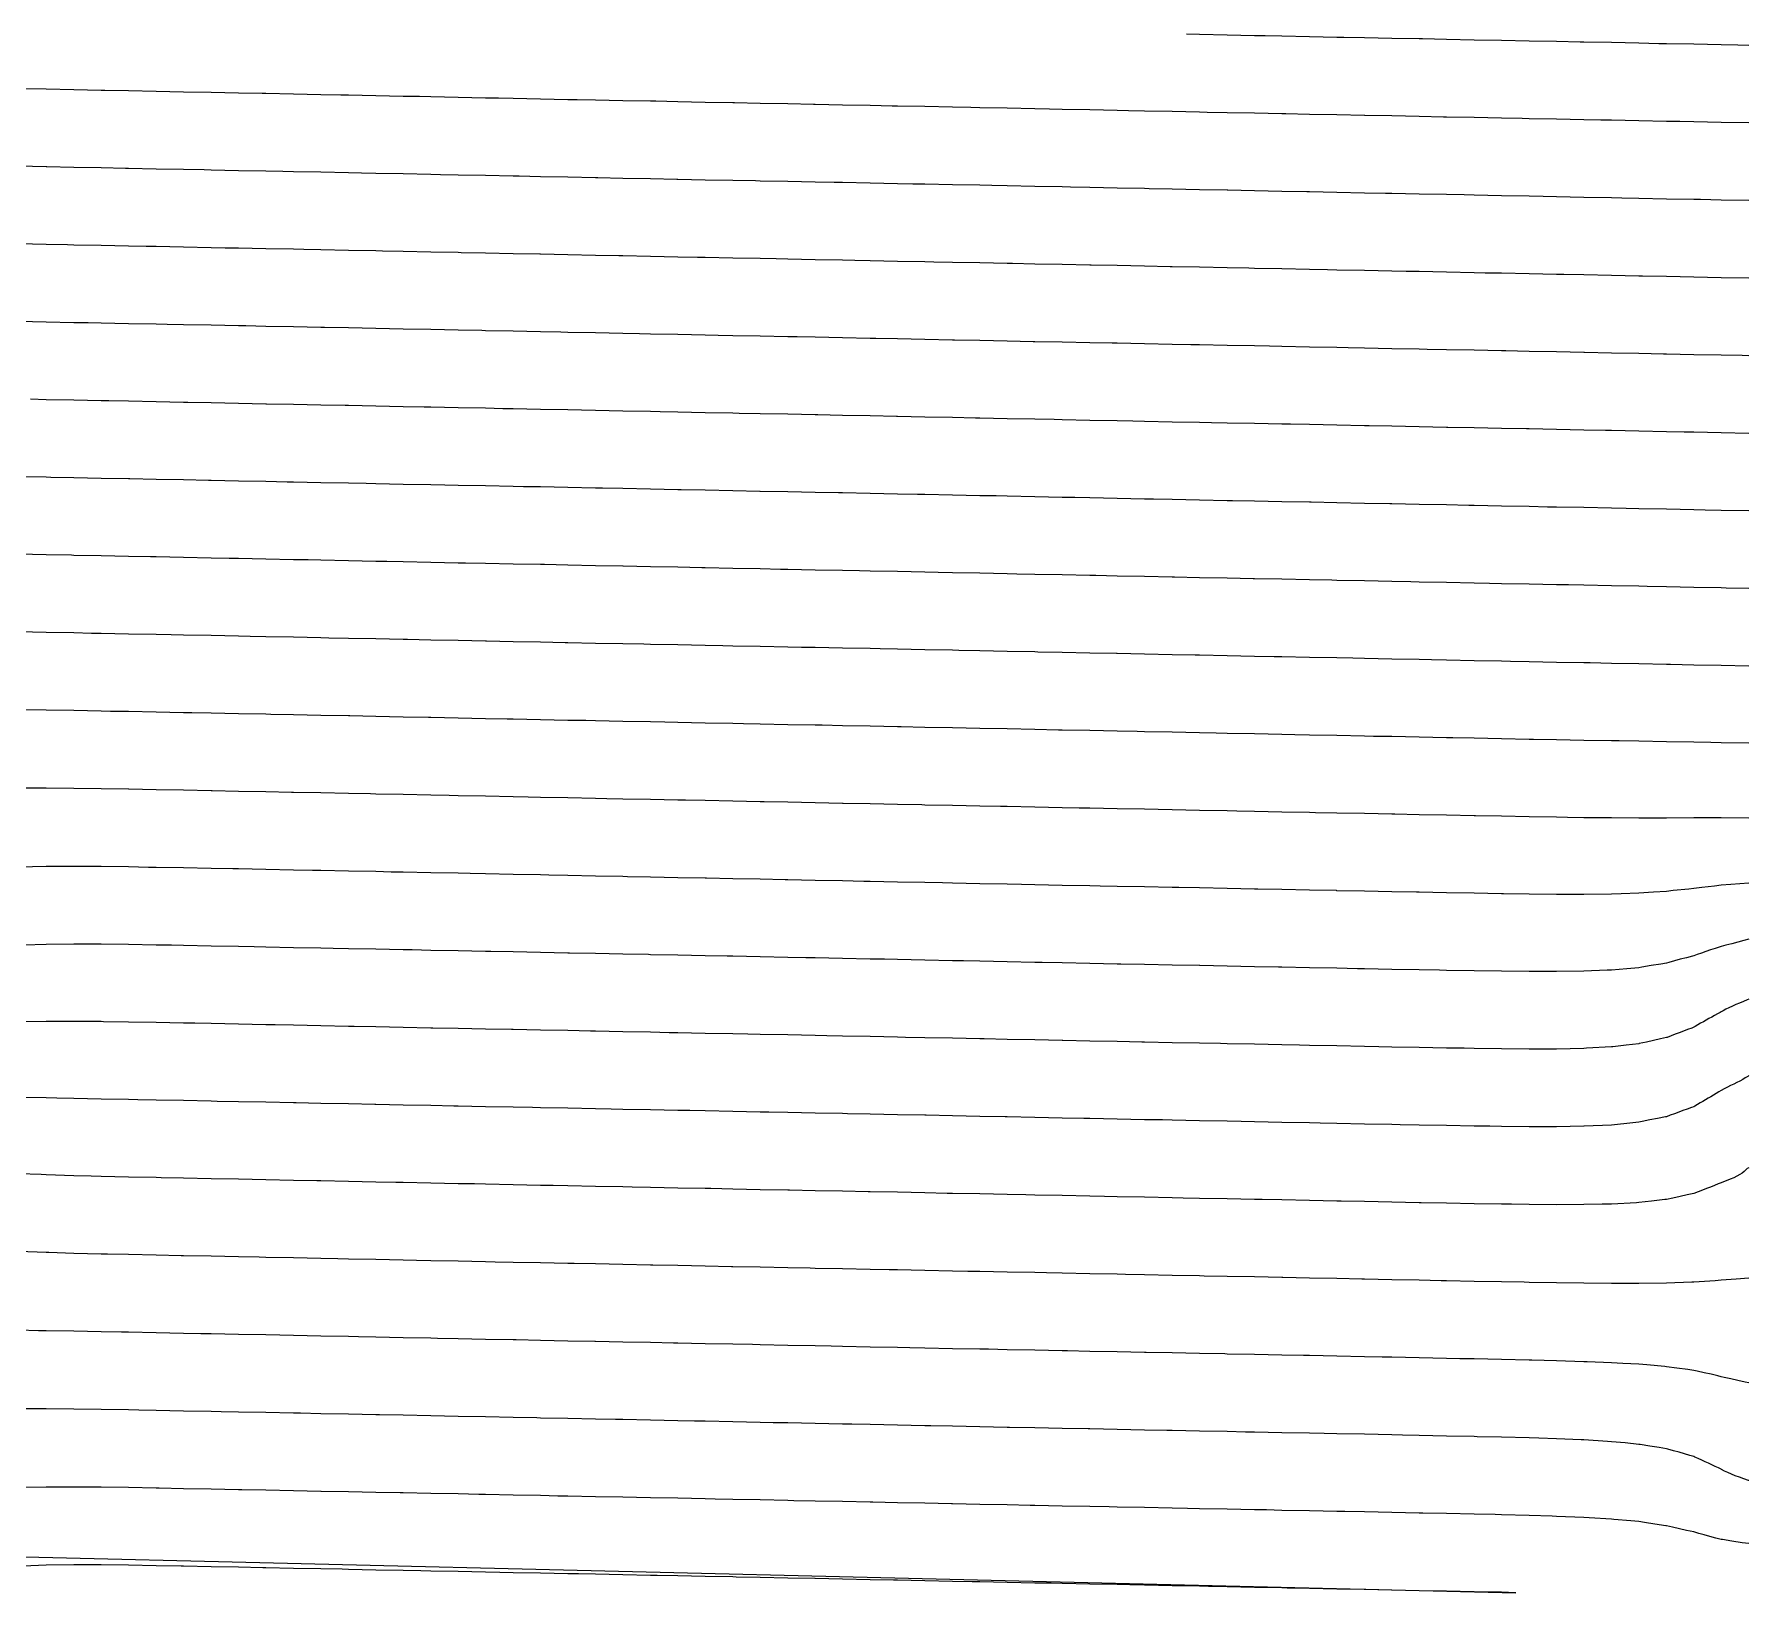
# Model space of a CAD drawing. Header units: metres. Extents: x 2418 to 4584, y 40 to 163.
# Drawn here: x 4448.8 to 4584.2, y 40 to 163 of the extents above; entities that cross this region are included whole.
import ezdxf

# ---------------------------------------------------------------- set-up
doc = ezdxf.new("R2010")
doc.units = ezdxf.units.M
for name, color, linetype in [('Contour_Level_1', 7, 'Continuous'), ('Contour_Level_10', 7, 'Continuous'), ('Contour_Level_11', 7, 'Continuous'), ('Contour_Level_12', 7, 'Continuous'), ('Contour_Level_13', 7, 'Continuous'), ('Contour_Level_14', 7, 'Continuous'), ('Contour_Level_15', 7, 'Continuous'), ('Contour_Level_16', 7, 'Continuous'), ('Contour_Level_17', 7, 'Continuous'), ('Contour_Level_18', 7, 'Continuous'), ('Contour_Level_19', 7, 'Continuous'), ('Contour_Level_2', 7, 'Continuous'), ('Contour_Level_20', 7, 'Continuous'), ('Contour_Level_21', 7, 'Continuous'), ('Contour_Level_3', 7, 'Continuous'), ('Contour_Level_4', 7, 'Continuous'), ('Contour_Level_5', 7, 'Continuous'), ('Contour_Level_6', 7, 'Continuous'), ('Contour_Level_7', 7, 'Continuous'), ('Contour_Level_8', 7, 'Continuous'), ('Contour_Level_9', 7, 'Continuous')]:
    doc.layers.add(name, color=color, linetype=linetype)

msp = doc.modelspace()

# ---------------------------------------------------------------- linework, layer by layer
at = {"layer": 'Contour_Level_1'}
msp.add_lwpolyline([(4584.2, 162.12), (4583.33, 162.14), (4582.03, 162.16), (4579.86, 162.21), (4577.7, 162.25), (4577.11, 162.26), (4575.53, 162.29), (4573.36, 162.34), (4571.19, 162.38), (4570.89, 162.38), (4569.02, 162.42), (4566.86, 162.46), (4564.69, 162.51), (4564.67, 162.51), (4562.52, 162.55), (4560.35, 162.59), (4558.45, 162.63), (4558.18, 162.64), (4556.02, 162.68), (4553.85, 162.72), (4552.24, 162.75), (4551.68, 162.76), (4549.51, 162.81), (4547.34, 162.85), (4546.02, 162.88), (4545.17, 162.89), (4543.01, 162.94), (4540.84, 162.98), (4539.8, 163)], dxfattribs=at)
at = {"layer": 'Contour_Level_10'}
msp.add_lwpolyline([(4584.2, 107.05), (4582.03, 107.09), (4581.22, 107.1), (4579.86, 107.13), (4577.7, 107.16), (4575.53, 107.2), (4573.96, 107.23), (4573.36, 107.24), (4571.19, 107.27), (4569.02, 107.31), (4567.2, 107.35), (4566.86, 107.35), (4564.69, 107.4), (4562.52, 107.44), (4560.84, 107.47), (4560.35, 107.48), (4558.18, 107.52), (4556.02, 107.57), (4554.58, 107.59), (4553.85, 107.61), (4551.68, 107.65), (4549.51, 107.69), (4548.36, 107.72), (4547.34, 107.74), (4545.17, 107.78), (4543.01, 107.82), (4542.14, 107.84), (4540.84, 107.87), (4538.67, 107.91), (4536.5, 107.95), (4535.92, 107.96), (4534.33, 108), (4532.17, 108.04), (4530, 108.08), (4529.7, 108.09), (4527.83, 108.12), (4525.66, 108.17), (4523.49, 108.21), (4523.48, 108.21), (4521.33, 108.25), (4519.16, 108.3), (4517.27, 108.33), (4516.99, 108.34), (4514.82, 108.38), (4512.65, 108.42), (4511.05, 108.46), (4510.49, 108.47), (4508.32, 108.51), (4506.15, 108.55), (4504.83, 108.58), (4503.98, 108.6), (4501.81, 108.64), (4499.65, 108.68), (4498.61, 108.7), (4497.48, 108.73), (4495.31, 108.77), (4493.14, 108.81), (4492.39, 108.83), (4490.97, 108.85), (4488.81, 108.9), (4486.64, 108.94), (4486.18, 108.95), (4484.47, 108.98), (4482.3, 109.03), (4480.13, 109.07), (4479.96, 109.07), (4477.96, 109.11), (4475.8, 109.15), (4473.74, 109.2), (4473.63, 109.2), (4471.46, 109.24), (4469.29, 109.28), (4467.51, 109.32), (4467.12, 109.33), (4464.96, 109.37), (4462.79, 109.41), (4461.26, 109.44), (4460.62, 109.45), (4458.45, 109.5), (4456.28, 109.54), (4454.86, 109.56), (4454.12, 109.58), (4451.95, 109.62), (4449.78, 109.66), (4447.89, 109.69)], dxfattribs=at)
at = {"layer": 'Contour_Level_11'}
msp.add_lwpolyline([(4584.2, 101.13), (4582.03, 101.16), (4579.86, 101.15), (4577.7, 101.14), (4575.53, 101.14), (4573.36, 101.15), (4571.19, 101.17), (4569.9, 101.19), (4569.02, 101.2), (4566.86, 101.24), (4564.69, 101.28), (4562.62, 101.32), (4562.52, 101.32), (4560.35, 101.36), (4558.18, 101.4), (4556.25, 101.44), (4556.02, 101.44), (4553.85, 101.49), (4551.68, 101.53), (4550, 101.56), (4549.51, 101.57), (4547.34, 101.61), (4545.17, 101.66), (4543.78, 101.68), (4543.01, 101.7), (4540.84, 101.74), (4538.67, 101.79), (4537.56, 101.81), (4536.5, 101.83), (4534.33, 101.87), (4532.17, 101.91), (4531.34, 101.93), (4530, 101.96), (4527.83, 102), (4525.66, 102.04), (4525.13, 102.05), (4523.49, 102.09), (4521.33, 102.13), (4519.16, 102.17), (4518.91, 102.18), (4516.99, 102.22), (4514.82, 102.26), (4512.69, 102.3), (4512.65, 102.3), (4510.49, 102.34), (4508.32, 102.39), (4506.47, 102.42), (4506.15, 102.43), (4503.98, 102.47), (4501.81, 102.52), (4500.25, 102.55), (4499.65, 102.56), (4497.48, 102.6), (4495.31, 102.64), (4494.04, 102.67), (4493.14, 102.69), (4490.97, 102.73), (4488.81, 102.77), (4487.82, 102.79), (4486.64, 102.82), (4484.47, 102.86), (4482.3, 102.9), (4481.6, 102.92), (4480.13, 102.94), (4477.96, 102.99), (4475.8, 103.03), (4475.38, 103.04), (4473.63, 103.07), (4471.46, 103.12), (4469.29, 103.16), (4469.15, 103.16), (4467.12, 103.2), (4464.96, 103.24), (4462.88, 103.29), (4462.79, 103.29), (4460.62, 103.33), (4458.45, 103.37), (4456.29, 103.41), (4456.28, 103.41), (4454.12, 103.44), (4451.95, 103.48), (4449.78, 103.5), (4447.61, 103.51)], dxfattribs=at)
at = {"layer": 'Contour_Level_12'}
msp.add_lwpolyline([(4584.2, 96), (4582.78, 95.9), (4582.03, 95.84), (4581.49, 95.77), (4580.5, 95.65), (4579.86, 95.57), (4579.46, 95.53), (4578.24, 95.41), (4577.7, 95.35), (4576.67, 95.28), (4575.53, 95.21), (4574.12, 95.16), (4573.36, 95.13), (4571.19, 95.11), (4569.02, 95.11), (4566.86, 95.13), (4564.84, 95.16), (4564.69, 95.16), (4562.52, 95.2), (4560.35, 95.24), (4558.18, 95.28), (4557.96, 95.28), (4556.02, 95.32), (4553.85, 95.36), (4551.68, 95.4), (4551.66, 95.41), (4549.51, 95.45), (4547.34, 95.49), (4545.43, 95.53), (4545.17, 95.53), (4543.01, 95.58), (4540.84, 95.62), (4539.21, 95.65), (4538.67, 95.66), (4536.5, 95.71), (4534.33, 95.75), (4532.99, 95.77), (4532.17, 95.79), (4530, 95.83), (4527.83, 95.88), (4526.77, 95.9), (4525.66, 95.92), (4523.49, 95.96), (4521.33, 96.01), (4520.55, 96.02), (4519.16, 96.05), (4516.99, 96.09), (4514.82, 96.13), (4514.33, 96.14), (4512.65, 96.18), (4510.49, 96.22), (4508.32, 96.26), (4508.11, 96.27), (4506.15, 96.31), (4503.98, 96.35), (4501.9, 96.39), (4501.81, 96.39), (4499.65, 96.43), (4497.48, 96.48), (4495.68, 96.51), (4495.31, 96.52), (4493.14, 96.56), (4490.97, 96.61), (4489.46, 96.64), (4488.81, 96.65), (4486.64, 96.69), (4484.47, 96.74), (4483.24, 96.76), (4482.3, 96.78), (4480.13, 96.82), (4477.96, 96.86), (4477.02, 96.88), (4475.8, 96.91), (4473.63, 96.95), (4471.46, 96.99), (4470.79, 97.01), (4469.29, 97.04), (4467.12, 97.08), (4464.96, 97.12), (4464.52, 97.13), (4462.79, 97.16), (4460.62, 97.2), (4458.45, 97.24), (4457.84, 97.25), (4456.28, 97.28), (4454.12, 97.31), (4451.95, 97.32), (4449.78, 97.31), (4447.61, 97.26)], dxfattribs=at)
at = {"layer": 'Contour_Level_13'}
msp.add_lwpolyline([(4584.2, 91.57), (4583.81, 91.47), (4583.34, 91.34), (4582.86, 91.22), (4582.39, 91.1), (4582.03, 91), (4581.94, 90.97), (4581.55, 90.85), (4581.18, 90.73), (4580.82, 90.6), (4580.47, 90.48), (4580.13, 90.36), (4579.86, 90.26), (4579.77, 90.23), (4579.28, 90.11), (4578.8, 89.99), (4578.34, 89.86), (4577.89, 89.74), (4577.7, 89.69), (4577.26, 89.62), (4576.5, 89.5), (4575.76, 89.37), (4575.53, 89.33), (4574.58, 89.25), (4573.36, 89.14), (4573.02, 89.13), (4571.19, 89.05), (4569.02, 89.02), (4566.86, 89.02), (4564.69, 89.05), (4562.52, 89.08), (4560.35, 89.12), (4559.78, 89.13), (4558.18, 89.16), (4556.02, 89.2), (4553.85, 89.24), (4553.32, 89.25), (4551.68, 89.28), (4549.51, 89.32), (4547.34, 89.37), (4547.07, 89.37), (4545.17, 89.41), (4543.01, 89.45), (4540.85, 89.5), (4540.84, 89.5), (4538.67, 89.54), (4536.5, 89.58), (4534.63, 89.62), (4534.33, 89.62), (4532.17, 89.67), (4530, 89.71), (4528.41, 89.74), (4527.83, 89.75), (4525.66, 89.8), (4523.49, 89.84), (4522.19, 89.86), (4521.33, 89.88), (4519.16, 89.92), (4516.99, 89.97), (4515.97, 89.99), (4514.82, 90.01), (4512.65, 90.05), (4510.49, 90.1), (4509.76, 90.11), (4508.32, 90.14), (4506.15, 90.18), (4503.98, 90.23), (4503.54, 90.23), (4501.81, 90.27), (4499.65, 90.31), (4497.48, 90.35), (4497.32, 90.36), (4495.31, 90.4), (4493.14, 90.44), (4491.1, 90.48), (4490.97, 90.48), (4488.81, 90.53), (4486.64, 90.57), (4484.88, 90.6), (4484.47, 90.61), (4482.3, 90.65), (4480.13, 90.7), (4478.66, 90.73), (4477.96, 90.74), (4475.8, 90.78), (4473.63, 90.83), (4472.44, 90.85), (4471.46, 90.87), (4469.29, 90.91), (4467.12, 90.95), (4466.18, 90.97), (4464.96, 91), (4462.79, 91.04), (4460.62, 91.08), (4459.66, 91.1), (4458.45, 91.12), (4456.28, 91.15), (4454.12, 91.18), (4451.95, 91.19), (4449.78, 91.16), (4448.01, 91.1)], dxfattribs=at)
at = {"layer": 'Contour_Level_14'}
msp.add_lwpolyline([(4584.2, 86.84), (4584.08, 86.79), (4583.78, 86.66), (4583.48, 86.54), (4583.19, 86.42), (4582.91, 86.29), (4582.64, 86.17), (4582.39, 86.05), (4582.17, 85.92), (4582.03, 85.84), (4581.95, 85.8), (4581.73, 85.68), (4581.5, 85.56), (4581.28, 85.43), (4581.06, 85.31), (4580.84, 85.19), (4580.62, 85.06), (4580.4, 84.94), (4580.19, 84.82), (4579.97, 84.69), (4579.86, 84.63), (4579.7, 84.57), (4579.37, 84.45), (4579.05, 84.32), (4578.72, 84.2), (4578.4, 84.08), (4578.07, 83.95), (4577.75, 83.83), (4577.7, 83.81), (4577.23, 83.71), (4576.67, 83.59), (4576.12, 83.46), (4575.56, 83.34), (4575.53, 83.33), (4574.53, 83.22), (4573.48, 83.09), (4573.36, 83.08), (4571.4, 82.97), (4571.19, 82.96), (4569.02, 82.91), (4566.86, 82.91), (4564.69, 82.93), (4562.52, 82.96), (4561.73, 82.97), (4560.35, 82.99), (4558.18, 83.03), (4556.02, 83.07), (4555, 83.09), (4553.85, 83.12), (4551.68, 83.16), (4549.51, 83.2), (4548.72, 83.22), (4547.34, 83.24), (4545.17, 83.29), (4543.01, 83.33), (4542.49, 83.34), (4540.84, 83.37), (4538.67, 83.41), (4536.5, 83.46), (4536.27, 83.46), (4534.33, 83.5), (4532.17, 83.54), (4530.05, 83.59), (4530, 83.59), (4527.83, 83.63), (4525.66, 83.67), (4523.83, 83.71), (4523.49, 83.72), (4521.33, 83.76), (4519.16, 83.8), (4517.62, 83.83), (4516.99, 83.84), (4514.82, 83.89), (4512.65, 83.93), (4511.4, 83.95), (4510.49, 83.97), (4508.32, 84.02), (4506.15, 84.06), (4505.18, 84.08), (4503.98, 84.1), (4501.81, 84.14), (4499.65, 84.19), (4498.96, 84.2), (4497.48, 84.23), (4495.31, 84.27), (4493.14, 84.32), (4492.74, 84.32), (4490.97, 84.36), (4488.81, 84.4), (4486.64, 84.45), (4486.52, 84.45), (4484.47, 84.49), (4482.3, 84.53), (4480.31, 84.57), (4480.13, 84.57), (4477.96, 84.62), (4475.8, 84.66), (4474.09, 84.69), (4473.63, 84.7), (4471.46, 84.75), (4469.29, 84.79), (4467.85, 84.82), (4467.12, 84.83), (4464.96, 84.87), (4462.79, 84.92), (4461.52, 84.94), (4460.62, 84.96), (4458.45, 85), (4456.28, 85.03), (4454.29, 85.06), (4454.12, 85.07), (4451.95, 85.09), (4449.78, 85.09), (4448.02, 85.06)], dxfattribs=at)
at = {"layer": 'Contour_Level_15'}
msp.add_lwpolyline([(4584.2, 80.82), (4584.12, 80.75), (4583.93, 80.63), (4583.73, 80.51), (4583.51, 80.38), (4583.27, 80.26), (4583.02, 80.14), (4582.77, 80.02), (4582.52, 79.89), (4582.27, 79.77), (4582.03, 79.65), (4582.03, 79.65), (4581.83, 79.52), (4581.62, 79.4), (4581.41, 79.28), (4581.21, 79.15), (4581, 79.03), (4580.79, 78.91), (4580.58, 78.78), (4580.37, 78.66), (4580.16, 78.54), (4579.95, 78.41), (4579.86, 78.36), (4579.67, 78.29), (4579.34, 78.17), (4579.01, 78.05), (4578.67, 77.92), (4578.34, 77.8), (4578, 77.68), (4577.7, 77.57), (4577.62, 77.55), (4577.01, 77.43), (4576.4, 77.31), (4575.78, 77.18), (4575.53, 77.13), (4574.81, 77.06), (4573.59, 76.94), (4573.36, 76.91), (4571.22, 76.81), (4571.19, 76.81), (4569.02, 76.78), (4566.86, 76.78), (4564.69, 76.8), (4563.76, 76.81), (4562.52, 76.83), (4560.35, 76.87), (4558.18, 76.91), (4556.68, 76.94), (4556.02, 76.95), (4553.85, 76.99), (4551.68, 77.03), (4550.37, 77.06), (4549.51, 77.08), (4547.34, 77.12), (4545.17, 77.16), (4544.13, 77.18), (4543.01, 77.21), (4540.84, 77.25), (4538.67, 77.29), (4537.91, 77.31), (4536.5, 77.33), (4534.33, 77.38), (4532.17, 77.42), (4531.69, 77.43), (4530, 77.46), (4527.83, 77.51), (4525.66, 77.55), (4525.48, 77.55), (4523.49, 77.59), (4521.33, 77.63), (4519.26, 77.68), (4519.16, 77.68), (4516.99, 77.72), (4514.82, 77.76), (4513.04, 77.8), (4512.65, 77.81), (4510.49, 77.85), (4508.32, 77.89), (4506.82, 77.92), (4506.15, 77.94), (4503.98, 77.98), (4501.81, 78.02), (4500.6, 78.05), (4499.65, 78.06), (4497.48, 78.11), (4495.31, 78.15), (4494.38, 78.17), (4493.14, 78.19), (4490.97, 78.24), (4488.81, 78.28), (4488.17, 78.29), (4486.64, 78.32), (4484.47, 78.36), (4482.3, 78.41), (4481.95, 78.41), (4480.13, 78.45), (4477.96, 78.49), (4475.8, 78.54), (4475.73, 78.54), (4473.63, 78.58), (4471.46, 78.62), (4469.51, 78.66), (4469.29, 78.66), (4467.12, 78.71), (4464.96, 78.75), (4463.28, 78.78), (4462.79, 78.79), (4460.62, 78.84), (4458.45, 78.88), (4457, 78.91), (4456.28, 78.92), (4454.12, 78.96), (4451.95, 79), (4450.61, 79.03), (4449.78, 79.05), (4447.61, 79.09)], dxfattribs=at)
at = {"layer": 'Contour_Level_16'}
msp.add_lwpolyline([(4584.2, 73.54), (4584.09, 73.49), (4583.98, 73.37), (4583.84, 73.24), (4583.68, 73.12), (4583.49, 73), (4583.27, 72.87), (4583.02, 72.75), (4582.74, 72.63), (4582.42, 72.5), (4582.08, 72.38), (4582.03, 72.36), (4581.78, 72.26), (4581.49, 72.14), (4581.18, 72.01), (4580.86, 71.89), (4580.54, 71.77), (4580.21, 71.64), (4579.86, 71.52), (4579.86, 71.52), (4579.33, 71.4), (4578.78, 71.27), (4578.21, 71.15), (4577.7, 71.04), (4577.58, 71.03), (4576.53, 70.9), (4575.53, 70.79), (4575.34, 70.78), (4573.36, 70.67), (4572.63, 70.66), (4571.19, 70.63), (4569.02, 70.62), (4566.86, 70.64), (4565.48, 70.66), (4564.69, 70.67), (4562.52, 70.7), (4560.35, 70.74), (4558.33, 70.78), (4558.18, 70.78), (4556.02, 70.83), (4553.85, 70.87), (4552.01, 70.9), (4551.68, 70.91), (4549.51, 70.95), (4547.34, 71), (4545.78, 71.03), (4545.17, 71.04), (4543.01, 71.08), (4540.84, 71.12), (4539.55, 71.15), (4538.67, 71.17), (4536.5, 71.21), (4534.33, 71.25), (4533.34, 71.27), (4532.17, 71.3), (4530, 71.34), (4527.83, 71.38), (4527.12, 71.4), (4525.66, 71.43), (4523.49, 71.47), (4521.33, 71.51), (4520.9, 71.52), (4519.16, 71.55), (4516.99, 71.6), (4514.82, 71.64), (4514.68, 71.64), (4512.65, 71.68), (4510.49, 71.73), (4508.46, 71.77), (4508.32, 71.77), (4506.15, 71.81), (4503.98, 71.85), (4502.24, 71.89), (4501.81, 71.9), (4499.65, 71.94), (4497.48, 71.98), (4496.03, 72.01), (4495.31, 72.03), (4493.14, 72.07), (4490.97, 72.11), (4489.81, 72.14), (4488.81, 72.15), (4486.64, 72.2), (4484.47, 72.24), (4483.59, 72.26), (4482.3, 72.28), (4480.13, 72.33), (4477.96, 72.37), (4477.37, 72.38), (4475.8, 72.41), (4473.63, 72.46), (4471.46, 72.5), (4471.15, 72.5), (4469.29, 72.54), (4467.12, 72.58), (4464.96, 72.63), (4464.95, 72.63), (4462.79, 72.67), (4460.62, 72.71), (4458.84, 72.75), (4458.45, 72.76), (4456.28, 72.8), (4454.12, 72.85), (4453.33, 72.87), (4451.95, 72.91), (4449.78, 72.98), (4449.37, 73), (4447.61, 73.07)], dxfattribs=at)
at = {"layer": 'Contour_Level_17'}
msp.add_lwpolyline([(4584.2, 64.82), (4583.22, 64.75), (4582.03, 64.66), (4581.56, 64.62), (4579.86, 64.51), (4579.7, 64.5), (4577.7, 64.43), (4575.53, 64.4), (4573.36, 64.41), (4571.19, 64.43), (4569.02, 64.46), (4566.86, 64.49), (4566.47, 64.5), (4564.69, 64.53), (4562.52, 64.57), (4560.35, 64.62), (4559.92, 64.62), (4558.18, 64.66), (4556.02, 64.7), (4553.85, 64.74), (4553.64, 64.75), (4551.68, 64.79), (4549.51, 64.83), (4547.42, 64.87), (4547.34, 64.87), (4545.17, 64.92), (4543.01, 64.96), (4541.2, 64.99), (4540.84, 65), (4538.67, 65.04), (4536.5, 65.09), (4534.98, 65.12), (4534.33, 65.13), (4532.17, 65.17), (4530, 65.22), (4528.76, 65.24), (4527.83, 65.26), (4525.66, 65.3), (4523.49, 65.34), (4522.54, 65.36), (4521.33, 65.39), (4519.16, 65.43), (4516.99, 65.47), (4516.32, 65.49), (4514.82, 65.52), (4512.65, 65.56), (4510.49, 65.6), (4510.1, 65.61), (4508.32, 65.64), (4506.15, 65.69), (4503.98, 65.73), (4503.89, 65.73), (4501.81, 65.77), (4499.65, 65.82), (4497.67, 65.86), (4497.48, 65.86), (4495.31, 65.9), (4493.14, 65.95), (4491.45, 65.98), (4490.97, 65.99), (4488.81, 66.03), (4486.64, 66.07), (4485.23, 66.1), (4484.47, 66.12), (4482.3, 66.16), (4480.13, 66.2), (4479.01, 66.23), (4477.96, 66.25), (4475.8, 66.29), (4473.63, 66.33), (4472.8, 66.35), (4471.46, 66.37), (4469.29, 66.42), (4467.12, 66.46), (4466.58, 66.47), (4464.96, 66.5), (4462.79, 66.55), (4460.62, 66.59), (4460.42, 66.59), (4458.45, 66.63), (4456.28, 66.68), (4454.6, 66.72), (4454.12, 66.73), (4451.95, 66.78), (4449.97, 66.84), (4449.78, 66.85), (4447.61, 66.93)], dxfattribs=at)
at = {"layer": 'Contour_Level_18'}
msp.add_lwpolyline([(4584.2, 56.56), (4583.91, 56.62), (4583.34, 56.74), (4582.78, 56.87), (4582.26, 56.99), (4582.03, 57.05), (4581.75, 57.11), (4581.23, 57.24), (4580.68, 57.36), (4580.12, 57.48), (4579.86, 57.54), (4579.39, 57.61), (4578.52, 57.73), (4577.7, 57.84), (4577.57, 57.85), (4576.15, 57.98), (4575.53, 58.03), (4574.26, 58.1), (4573.36, 58.15), (4571.45, 58.22), (4571.19, 58.23), (4569.02, 58.3), (4567.07, 58.35), (4566.86, 58.35), (4564.69, 58.4), (4562.52, 58.45), (4561.39, 58.47), (4560.35, 58.49), (4558.18, 58.53), (4556.02, 58.58), (4555.26, 58.59), (4553.85, 58.62), (4551.68, 58.66), (4549.51, 58.71), (4549.05, 58.71), (4547.34, 58.75), (4545.17, 58.79), (4543.01, 58.83), (4542.84, 58.84), (4540.84, 58.88), (4538.67, 58.92), (4536.62, 58.96), (4536.5, 58.96), (4534.33, 59.01), (4532.17, 59.05), (4530.4, 59.08), (4530, 59.09), (4527.83, 59.13), (4525.66, 59.18), (4524.18, 59.21), (4523.49, 59.22), (4521.33, 59.26), (4519.16, 59.31), (4517.96, 59.33), (4516.99, 59.35), (4514.82, 59.39), (4512.65, 59.44), (4511.75, 59.45), (4510.49, 59.48), (4508.32, 59.52), (4506.15, 59.56), (4505.53, 59.58), (4503.98, 59.61), (4501.81, 59.65), (4499.65, 59.69), (4499.31, 59.7), (4497.48, 59.74), (4495.31, 59.78), (4493.14, 59.82), (4493.09, 59.82), (4490.97, 59.86), (4488.81, 59.91), (4486.87, 59.95), (4486.64, 59.95), (4484.47, 59.99), (4482.3, 60.04), (4480.66, 60.07), (4480.13, 60.08), (4477.96, 60.12), (4475.8, 60.17), (4474.44, 60.19), (4473.63, 60.21), (4471.46, 60.25), (4469.29, 60.29), (4468.22, 60.32), (4467.12, 60.34), (4464.96, 60.38), (4462.79, 60.42), (4461.98, 60.44), (4460.62, 60.47), (4458.45, 60.51), (4456.28, 60.55), (4455.71, 60.56), (4454.12, 60.59), (4451.95, 60.63), (4449.78, 60.67), (4449.17, 60.68), (4447.61, 60.71)], dxfattribs=at)
at = {"layer": 'Contour_Level_19'}
msp.add_lwpolyline([(4584.2, 48.86), (4584.19, 48.86), (4583.82, 48.99), (4583.47, 49.11), (4583.14, 49.23), (4582.83, 49.36), (4582.55, 49.48), (4582.29, 49.6), (4582.06, 49.73), (4582.03, 49.74), (4581.81, 49.85), (4581.55, 49.97), (4581.29, 50.1), (4581.03, 50.22), (4580.76, 50.34), (4580.5, 50.47), (4580.22, 50.59), (4579.95, 50.71), (4579.86, 50.75), (4579.56, 50.83), (4579.13, 50.96), (4578.7, 51.08), (4578.25, 51.2), (4577.81, 51.33), (4577.7, 51.36), (4577.14, 51.45), (4576.39, 51.57), (4575.63, 51.7), (4575.53, 51.71), (4574.44, 51.82), (4573.36, 51.92), (4573.06, 51.94), (4571.19, 52.06), (4570.97, 52.07), (4569.02, 52.15), (4567.64, 52.19), (4566.86, 52.21), (4564.69, 52.27), (4562.77, 52.31), (4562.52, 52.32), (4560.35, 52.36), (4558.18, 52.41), (4556.86, 52.44), (4556.02, 52.45), (4553.85, 52.5), (4551.68, 52.54), (4550.69, 52.56), (4549.51, 52.58), (4547.34, 52.62), (4545.17, 52.67), (4544.48, 52.68), (4543.01, 52.71), (4540.84, 52.75), (4538.67, 52.8), (4538.26, 52.8), (4536.5, 52.84), (4534.33, 52.88), (4532.17, 52.93), (4532.04, 52.93), (4530, 52.97), (4527.83, 53.01), (4525.82, 53.05), (4525.66, 53.05), (4523.49, 53.1), (4521.33, 53.14), (4519.61, 53.17), (4519.16, 53.18), (4516.99, 53.23), (4514.82, 53.27), (4513.39, 53.3), (4512.65, 53.31), (4510.49, 53.35), (4508.32, 53.4), (4507.17, 53.42), (4506.15, 53.44), (4503.98, 53.48), (4501.81, 53.53), (4500.95, 53.54), (4499.65, 53.57), (4497.48, 53.61), (4495.31, 53.66), (4494.73, 53.67), (4493.14, 53.7), (4490.97, 53.74), (4488.81, 53.78), (4488.52, 53.79), (4486.64, 53.83), (4484.47, 53.87), (4482.3, 53.91), (4482.3, 53.91), (4480.13, 53.96), (4477.96, 54), (4476.08, 54.04), (4475.8, 54.04), (4473.63, 54.08), (4471.46, 54.13), (4469.85, 54.16), (4469.29, 54.17), (4467.12, 54.21), (4464.96, 54.26), (4463.59, 54.28), (4462.79, 54.3), (4460.62, 54.34), (4458.45, 54.38), (4457.08, 54.41), (4456.28, 54.42), (4454.12, 54.46), (4451.95, 54.49), (4449.78, 54.5), (4447.61, 54.5)], dxfattribs=at)
at = {"layer": 'Contour_Level_2'}
msp.add_lwpolyline([(4584.2, 156), (4582.03, 156.04), (4579.86, 156.08), (4578.75, 156.11), (4577.7, 156.13), (4575.53, 156.17), (4573.36, 156.21), (4572.53, 156.23), (4571.19, 156.25), (4569.02, 156.3), (4566.86, 156.34), (4566.31, 156.35), (4564.69, 156.38), (4562.52, 156.43), (4560.35, 156.47), (4560.1, 156.47), (4558.18, 156.51), (4556.02, 156.56), (4553.88, 156.6), (4553.85, 156.6), (4551.68, 156.64), (4549.51, 156.68), (4547.66, 156.72), (4547.34, 156.73), (4545.17, 156.77), (4543.01, 156.81), (4541.44, 156.84), (4540.84, 156.86), (4538.67, 156.9), (4536.5, 156.94), (4535.22, 156.97), (4534.33, 156.98), (4532.17, 157.03), (4530, 157.07), (4529, 157.09), (4527.83, 157.11), (4525.66, 157.16), (4523.49, 157.2), (4522.79, 157.21), (4521.33, 157.24), (4519.16, 157.29), (4516.99, 157.33), (4516.57, 157.34), (4514.82, 157.37), (4512.65, 157.41), (4510.49, 157.46), (4510.35, 157.46), (4508.32, 157.5), (4506.15, 157.54), (4504.13, 157.58), (4503.98, 157.59), (4501.81, 157.63), (4499.65, 157.67), (4497.91, 157.71), (4497.48, 157.71), (4495.31, 157.76), (4493.14, 157.8), (4491.7, 157.83), (4490.97, 157.84), (4488.81, 157.89), (4486.64, 157.93), (4485.48, 157.95), (4484.47, 157.97), (4482.3, 158.01), (4480.13, 158.06), (4479.26, 158.08), (4477.96, 158.1), (4475.8, 158.14), (4473.63, 158.19), (4473.04, 158.2), (4471.46, 158.23), (4469.29, 158.27), (4467.12, 158.32), (4466.82, 158.32), (4464.96, 158.36), (4462.79, 158.4), (4460.62, 158.44), (4460.6, 158.44), (4458.45, 158.49), (4456.28, 158.53), (4454.39, 158.57), (4454.12, 158.57), (4451.95, 158.62), (4449.78, 158.66), (4448.17, 158.69)], dxfattribs=at)
at = {"layer": 'Contour_Level_20'}
msp.add_lwpolyline([(4584.2, 43.87), (4583.68, 43.94), (4582.86, 44.06), (4582.13, 44.19), (4582.03, 44.2), (4581.6, 44.31), (4581.12, 44.43), (4580.67, 44.56), (4580.26, 44.68), (4579.87, 44.8), (4579.86, 44.8), (4579.29, 44.92), (4578.73, 45.05), (4578.19, 45.17), (4577.7, 45.29), (4577.65, 45.29), (4576.79, 45.42), (4575.96, 45.54), (4575.53, 45.61), (4574.89, 45.66), (4573.56, 45.79), (4573.36, 45.81), (4571.59, 45.91), (4571.19, 45.93), (4569.02, 46.02), (4568.68, 46.03), (4566.86, 46.09), (4564.69, 46.14), (4564.18, 46.16), (4562.52, 46.19), (4560.35, 46.24), (4558.46, 46.28), (4558.18, 46.28), (4556.02, 46.33), (4553.85, 46.37), (4552.32, 46.4), (4551.68, 46.42), (4549.51, 46.46), (4547.34, 46.5), (4546.12, 46.53), (4545.17, 46.54), (4543.01, 46.59), (4540.84, 46.63), (4539.9, 46.65), (4538.67, 46.67), (4536.5, 46.72), (4534.33, 46.76), (4533.69, 46.77), (4532.17, 46.8), (4530, 46.84), (4527.83, 46.89), (4527.47, 46.89), (4525.66, 46.93), (4523.49, 46.97), (4521.33, 47.02), (4521.25, 47.02), (4519.16, 47.06), (4516.99, 47.1), (4515.03, 47.14), (4514.82, 47.15), (4512.65, 47.19), (4510.49, 47.23), (4508.81, 47.26), (4508.32, 47.27), (4506.15, 47.32), (4503.98, 47.36), (4502.59, 47.39), (4501.81, 47.4), (4499.65, 47.45), (4497.48, 47.49), (4496.38, 47.51), (4495.31, 47.53), (4493.14, 47.57), (4490.97, 47.62), (4490.16, 47.63), (4488.81, 47.66), (4486.64, 47.7), (4484.47, 47.75), (4483.94, 47.76), (4482.3, 47.79), (4480.13, 47.83), (4477.96, 47.88), (4477.72, 47.88), (4475.8, 47.92), (4473.63, 47.96), (4471.49, 48), (4471.46, 48), (4469.29, 48.05), (4467.12, 48.09), (4465.23, 48.13), (4464.96, 48.13), (4462.79, 48.17), (4460.62, 48.21), (4458.69, 48.25), (4458.45, 48.25), (4456.28, 48.29), (4454.12, 48.32), (4451.95, 48.34), (4449.78, 48.34), (4447.61, 48.31)], dxfattribs=at)
at = {"layer": 'Contour_Level_21'}
msp.add_lwpolyline([(2418.3, 91.48), (4565.81, 40), (4564.69, 40.03), (4562.52, 40.07), (4560.35, 40.12), (4560.09, 40.12), (4558.18, 40.16), (4556.02, 40.21), (4553.96, 40.25), (4553.85, 40.25), (4551.68, 40.29), (4549.51, 40.33), (4547.76, 40.37), (4547.34, 40.38), (4545.17, 40.42), (4543.01, 40.46), (4541.54, 40.49), (4540.84, 40.51), (4538.67, 40.55), (4536.5, 40.59), (4535.33, 40.62), (4534.33, 40.64), (4532.17, 40.68), (4530, 40.72), (4529.11, 40.74), (4527.83, 40.76), (4525.66, 40.81), (4523.49, 40.85), (4522.89, 40.86), (4521.33, 40.89), (4519.16, 40.94), (4516.99, 40.98), (4516.67, 40.98), (4514.82, 41.02), (4512.65, 41.06), (4510.49, 41.11), (4510.45, 41.11), (4508.32, 41.15), (4506.15, 41.19), (4504.24, 41.23), (4503.98, 41.24), (4501.81, 41.28), (4499.65, 41.32), (4498.02, 41.35), (4497.48, 41.37), (4495.31, 41.41), (4493.14, 41.45), (4491.8, 41.48), (4490.97, 41.49), (4488.81, 41.54), (4486.64, 41.58), (4485.58, 41.6), (4484.47, 41.62), (4482.3, 41.67), (4480.13, 41.71), (4479.36, 41.72), (4477.96, 41.75), (4475.8, 41.79), (4473.63, 41.84), (4473.14, 41.85), (4471.46, 41.88), (4469.29, 41.92), (4467.12, 41.97), (4466.89, 41.97), (4464.96, 42.01), (4462.79, 42.05), (4460.62, 42.09), (4460.42, 42.09), (4458.45, 42.13), (4456.28, 42.16), (4454.12, 42.19), (4451.95, 42.19), (4449.78, 42.17), (4447.96, 42.09)], dxfattribs=at)
at = {"layer": 'Contour_Level_3'}
msp.add_lwpolyline([(4584.2, 149.87), (4582.03, 149.92), (4580.39, 149.95), (4579.86, 149.96), (4577.7, 150), (4575.53, 150.05), (4574.17, 150.07), (4573.36, 150.09), (4571.19, 150.13), (4569.02, 150.17), (4567.96, 150.2), (4566.86, 150.22), (4564.69, 150.26), (4562.52, 150.3), (4561.74, 150.32), (4560.35, 150.35), (4558.18, 150.39), (4556.02, 150.43), (4555.52, 150.44), (4553.85, 150.47), (4551.68, 150.52), (4549.51, 150.56), (4549.3, 150.56), (4547.34, 150.6), (4545.17, 150.65), (4543.08, 150.69), (4543.01, 150.69), (4540.84, 150.73), (4538.67, 150.78), (4536.86, 150.81), (4536.5, 150.82), (4534.33, 150.86), (4532.17, 150.9), (4530.65, 150.93), (4530, 150.95), (4527.83, 150.99), (4525.66, 151.03), (4524.43, 151.06), (4523.49, 151.08), (4521.33, 151.12), (4519.16, 151.16), (4518.21, 151.18), (4516.99, 151.2), (4514.82, 151.25), (4512.65, 151.29), (4511.99, 151.3), (4510.49, 151.33), (4508.32, 151.38), (4506.15, 151.42), (4505.77, 151.43), (4503.98, 151.46), (4501.81, 151.5), (4499.65, 151.55), (4499.56, 151.55), (4497.48, 151.59), (4495.31, 151.63), (4493.34, 151.67), (4493.14, 151.68), (4490.97, 151.72), (4488.81, 151.76), (4487.12, 151.8), (4486.64, 151.81), (4484.47, 151.85), (4482.3, 151.89), (4480.9, 151.92), (4480.13, 151.93), (4477.96, 151.98), (4475.8, 152.02), (4474.68, 152.04), (4473.63, 152.06), (4471.46, 152.11), (4469.29, 152.15), (4468.46, 152.17), (4467.12, 152.19), (4464.96, 152.23), (4462.79, 152.28), (4462.25, 152.29), (4460.62, 152.32), (4458.45, 152.36), (4456.28, 152.41), (4456.03, 152.41), (4454.12, 152.45), (4451.95, 152.49), (4449.81, 152.53), (4449.78, 152.54), (4447.61, 152.58)], dxfattribs=at)
at = {"layer": 'Contour_Level_4'}
msp.add_lwpolyline([(4584.2, 143.75), (4582.03, 143.79), (4582.03, 143.79), (4579.86, 143.84), (4577.7, 143.88), (4575.82, 143.92), (4575.53, 143.92), (4573.36, 143.96), (4571.19, 144.01), (4569.6, 144.04), (4569.02, 144.05), (4566.86, 144.09), (4564.69, 144.14), (4563.38, 144.16), (4562.52, 144.18), (4560.35, 144.22), (4558.18, 144.27), (4557.16, 144.29), (4556.02, 144.31), (4553.85, 144.35), (4551.68, 144.39), (4550.94, 144.41), (4549.51, 144.44), (4547.34, 144.48), (4545.17, 144.52), (4544.72, 144.53), (4543.01, 144.57), (4540.84, 144.61), (4538.67, 144.65), (4538.51, 144.65), (4536.5, 144.69), (4534.33, 144.74), (4532.29, 144.78), (4532.17, 144.78), (4530, 144.82), (4527.83, 144.87), (4526.07, 144.9), (4525.66, 144.91), (4523.49, 144.95), (4521.33, 144.99), (4519.85, 145.02), (4519.16, 145.04), (4516.99, 145.08), (4514.82, 145.12), (4513.63, 145.15), (4512.65, 145.17), (4510.49, 145.21), (4508.32, 145.25), (4507.42, 145.27), (4506.15, 145.3), (4503.98, 145.34), (4501.81, 145.38), (4501.2, 145.39), (4499.65, 145.42), (4497.48, 145.47), (4495.31, 145.51), (4494.98, 145.52), (4493.14, 145.55), (4490.97, 145.6), (4488.81, 145.64), (4488.76, 145.64), (4486.64, 145.68), (4484.47, 145.72), (4482.54, 145.76), (4482.3, 145.77), (4480.13, 145.81), (4477.96, 145.85), (4476.32, 145.89), (4475.8, 145.9), (4473.63, 145.94), (4471.46, 145.98), (4470.11, 146.01), (4469.29, 146.03), (4467.12, 146.07), (4464.96, 146.11), (4463.89, 146.13), (4462.79, 146.15), (4460.62, 146.2), (4458.45, 146.24), (4457.67, 146.26), (4456.28, 146.28), (4454.12, 146.33), (4451.95, 146.37), (4451.45, 146.38), (4449.78, 146.41), (4447.61, 146.45)], dxfattribs=at)
at = {"layer": 'Contour_Level_5'}
msp.add_lwpolyline([(4584.2, 137.63), (4583.68, 137.64), (4582.03, 137.67), (4579.86, 137.71), (4577.7, 137.76), (4577.46, 137.76), (4575.53, 137.8), (4573.36, 137.84), (4571.24, 137.88), (4571.19, 137.88), (4569.02, 137.93), (4566.86, 137.97), (4565.02, 138.01), (4564.69, 138.01), (4562.52, 138.06), (4560.35, 138.1), (4558.8, 138.13), (4558.18, 138.14), (4556.02, 138.18), (4553.85, 138.23), (4552.58, 138.25), (4551.68, 138.27), (4549.51, 138.31), (4547.34, 138.36), (4546.37, 138.38), (4545.17, 138.4), (4543.01, 138.44), (4540.84, 138.48), (4540.15, 138.5), (4538.67, 138.53), (4536.5, 138.57), (4534.33, 138.61), (4533.93, 138.62), (4532.17, 138.66), (4530, 138.7), (4527.83, 138.74), (4527.71, 138.74), (4525.66, 138.79), (4523.49, 138.83), (4521.49, 138.87), (4521.33, 138.87), (4519.16, 138.91), (4516.99, 138.96), (4515.28, 138.99), (4514.82, 139), (4512.65, 139.04), (4510.49, 139.09), (4509.06, 139.11), (4508.32, 139.13), (4506.15, 139.17), (4503.98, 139.21), (4502.84, 139.24), (4501.81, 139.26), (4499.65, 139.3), (4497.48, 139.34), (4496.62, 139.36), (4495.31, 139.39), (4493.14, 139.43), (4490.97, 139.47), (4490.4, 139.48), (4488.81, 139.52), (4486.64, 139.56), (4484.47, 139.6), (4484.18, 139.61), (4482.3, 139.64), (4480.13, 139.69), (4477.97, 139.73), (4477.96, 139.73), (4475.8, 139.77), (4473.63, 139.82), (4471.75, 139.85), (4471.46, 139.86), (4469.29, 139.9), (4467.12, 139.94), (4465.53, 139.98), (4464.96, 139.99), (4462.79, 140.03), (4460.62, 140.07), (4459.31, 140.1), (4458.45, 140.12), (4456.28, 140.16), (4454.12, 140.2), (4453.09, 140.22), (4451.95, 140.24), (4449.78, 140.29), (4447.61, 140.33)], dxfattribs=at)
at = {"layer": 'Contour_Level_6'}
msp.add_lwpolyline([(4584.2, 131.5), (4582.03, 131.55), (4579.86, 131.59), (4579.1, 131.6), (4577.7, 131.63), (4575.53, 131.67), (4573.36, 131.72), (4572.88, 131.73), (4571.19, 131.76), (4569.02, 131.8), (4566.86, 131.85), (4566.66, 131.85), (4564.69, 131.89), (4562.52, 131.93), (4560.45, 131.97), (4560.35, 131.97), (4558.18, 132.02), (4556.02, 132.06), (4554.23, 132.1), (4553.85, 132.1), (4551.68, 132.15), (4549.51, 132.19), (4548.01, 132.22), (4547.34, 132.23), (4545.17, 132.28), (4543.01, 132.32), (4541.79, 132.34), (4540.84, 132.36), (4538.67, 132.4), (4536.5, 132.45), (4535.57, 132.47), (4534.33, 132.49), (4532.17, 132.53), (4530, 132.58), (4529.35, 132.59), (4527.83, 132.62), (4525.66, 132.66), (4523.49, 132.7), (4523.14, 132.71), (4521.33, 132.75), (4519.16, 132.79), (4516.99, 132.83), (4516.92, 132.83), (4514.82, 132.88), (4512.65, 132.92), (4510.7, 132.96), (4510.49, 132.96), (4508.32, 133.01), (4506.15, 133.05), (4504.48, 133.08), (4503.98, 133.09), (4501.81, 133.13), (4499.65, 133.18), (4498.26, 133.2), (4497.48, 133.22), (4495.31, 133.26), (4493.14, 133.31), (4492.04, 133.33), (4490.97, 133.35), (4488.81, 133.39), (4486.64, 133.43), (4485.83, 133.45), (4484.47, 133.48), (4482.3, 133.52), (4480.13, 133.56), (4479.61, 133.57), (4477.96, 133.61), (4475.8, 133.65), (4473.63, 133.69), (4473.39, 133.7), (4471.46, 133.73), (4469.29, 133.78), (4467.17, 133.82), (4467.12, 133.82), (4464.96, 133.86), (4462.79, 133.91), (4460.95, 133.94), (4460.62, 133.95), (4458.45, 133.99), (4456.28, 134.04), (4454.73, 134.07), (4454.12, 134.08), (4451.95, 134.12), (4449.78, 134.16), (4448.52, 134.19)], dxfattribs=at)
at = {"layer": 'Contour_Level_7'}
msp.add_lwpolyline([(4584.2, 125.38), (4582.03, 125.42), (4580.75, 125.45), (4579.86, 125.46), (4577.7, 125.51), (4575.53, 125.55), (4574.53, 125.57), (4573.36, 125.59), (4571.19, 125.64), (4569.02, 125.68), (4568.31, 125.69), (4566.86, 125.72), (4564.69, 125.77), (4562.52, 125.81), (4562.09, 125.82), (4560.35, 125.85), (4558.18, 125.89), (4556.02, 125.94), (4555.87, 125.94), (4553.85, 125.98), (4551.68, 126.02), (4549.65, 126.06), (4549.51, 126.07), (4547.34, 126.11), (4545.17, 126.15), (4543.43, 126.19), (4543.01, 126.19), (4540.84, 126.24), (4538.67, 126.28), (4537.21, 126.31), (4536.5, 126.32), (4534.33, 126.37), (4532.17, 126.41), (4531, 126.43), (4530, 126.45), (4527.83, 126.5), (4525.66, 126.54), (4524.78, 126.56), (4523.49, 126.58), (4521.33, 126.62), (4519.16, 126.67), (4518.56, 126.68), (4516.99, 126.71), (4514.82, 126.75), (4512.65, 126.8), (4512.34, 126.8), (4510.49, 126.84), (4508.32, 126.88), (4506.15, 126.92), (4506.12, 126.92), (4503.98, 126.97), (4501.81, 127.01), (4499.9, 127.05), (4499.65, 127.05), (4497.48, 127.1), (4495.31, 127.14), (4493.69, 127.17), (4493.14, 127.18), (4490.97, 127.22), (4488.81, 127.27), (4487.47, 127.29), (4486.64, 127.31), (4484.47, 127.35), (4482.3, 127.4), (4481.25, 127.42), (4480.13, 127.44), (4477.96, 127.48), (4475.8, 127.53), (4475.03, 127.54), (4473.63, 127.57), (4471.46, 127.61), (4469.29, 127.65), (4468.81, 127.66), (4467.12, 127.7), (4464.96, 127.74), (4462.79, 127.78), (4462.59, 127.79), (4460.62, 127.83), (4458.45, 127.87), (4456.37, 127.91), (4456.28, 127.91), (4454.12, 127.95), (4451.95, 128), (4450.15, 128.03), (4449.78, 128.04), (4447.61, 128.08)], dxfattribs=at)
at = {"layer": 'Contour_Level_8'}
msp.add_lwpolyline([(4584.2, 119.26), (4582.43, 119.29), (4582.03, 119.3), (4579.86, 119.34), (4577.7, 119.38), (4576.19, 119.41), (4575.53, 119.43), (4573.36, 119.47), (4571.19, 119.51), (4569.96, 119.54), (4569.02, 119.56), (4566.86, 119.6), (4564.69, 119.64), (4563.73, 119.66), (4562.52, 119.68), (4560.35, 119.73), (4558.18, 119.77), (4557.51, 119.78), (4556.02, 119.81), (4553.85, 119.86), (4551.68, 119.9), (4551.29, 119.91), (4549.51, 119.94), (4547.34, 119.99), (4545.17, 120.03), (4545.07, 120.03), (4543.01, 120.07), (4540.84, 120.11), (4538.86, 120.15), (4538.67, 120.16), (4536.5, 120.2), (4534.33, 120.24), (4532.64, 120.28), (4532.17, 120.29), (4530, 120.33), (4527.83, 120.37), (4526.42, 120.4), (4525.66, 120.41), (4523.49, 120.46), (4521.33, 120.5), (4520.2, 120.52), (4519.16, 120.54), (4516.99, 120.59), (4514.82, 120.63), (4513.98, 120.65), (4512.65, 120.67), (4510.49, 120.71), (4508.32, 120.76), (4507.76, 120.77), (4506.15, 120.8), (4503.98, 120.84), (4501.81, 120.89), (4501.55, 120.89), (4499.65, 120.93), (4497.48, 120.97), (4495.33, 121.02), (4495.31, 121.02), (4493.14, 121.06), (4490.97, 121.1), (4489.11, 121.14), (4488.81, 121.14), (4486.64, 121.19), (4484.47, 121.23), (4482.89, 121.26), (4482.3, 121.27), (4480.13, 121.32), (4477.96, 121.36), (4476.67, 121.38), (4475.8, 121.4), (4473.63, 121.44), (4471.46, 121.49), (4470.45, 121.51), (4469.29, 121.53), (4467.12, 121.57), (4464.96, 121.62), (4464.23, 121.63), (4462.79, 121.66), (4460.62, 121.7), (4458.45, 121.75), (4458.01, 121.75), (4456.28, 121.79), (4454.12, 121.83), (4451.95, 121.87), (4451.78, 121.88), (4449.78, 121.92), (4447.61, 121.96)], dxfattribs=at)
at = {"layer": 'Contour_Level_9'}
msp.add_lwpolyline([(4584.2, 113.14), (4582.03, 113.18), (4579.86, 113.22), (4578.03, 113.26), (4577.7, 113.26), (4575.53, 113.31), (4573.36, 113.35), (4571.69, 113.38), (4571.19, 113.39), (4569.02, 113.43), (4566.86, 113.48), (4565.4, 113.5), (4564.69, 113.52), (4562.52, 113.56), (4560.35, 113.6), (4559.16, 113.63), (4558.18, 113.65), (4556.02, 113.69), (4553.85, 113.73), (4552.94, 113.75), (4551.68, 113.78), (4549.51, 113.82), (4547.34, 113.86), (4546.72, 113.87), (4545.17, 113.9), (4543.01, 113.95), (4540.84, 113.99), (4540.5, 114), (4538.67, 114.03), (4536.5, 114.08), (4534.33, 114.12), (4534.28, 114.12), (4532.17, 114.16), (4530, 114.2), (4528.06, 114.24), (4527.83, 114.25), (4525.66, 114.29), (4523.49, 114.33), (4521.84, 114.37), (4521.33, 114.38), (4519.16, 114.42), (4516.99, 114.46), (4515.62, 114.49), (4514.82, 114.51), (4512.65, 114.55), (4510.49, 114.59), (4509.41, 114.61), (4508.32, 114.63), (4506.15, 114.68), (4503.98, 114.72), (4503.19, 114.74), (4501.81, 114.76), (4499.65, 114.81), (4497.48, 114.85), (4496.97, 114.86), (4495.31, 114.89), (4493.14, 114.93), (4490.97, 114.98), (4490.75, 114.98), (4488.81, 115.02), (4486.64, 115.06), (4484.53, 115.11), (4484.47, 115.11), (4482.3, 115.15), (4480.13, 115.19), (4478.31, 115.23), (4477.96, 115.24), (4475.8, 115.28), (4473.63, 115.32), (4472.1, 115.35), (4471.46, 115.36), (4469.29, 115.41), (4467.12, 115.45), (4465.87, 115.47), (4464.96, 115.49), (4462.79, 115.54), (4460.62, 115.58), (4459.64, 115.6), (4458.45, 115.62), (4456.28, 115.66), (4454.12, 115.71), (4453.36, 115.72), (4451.95, 115.75), (4449.78, 115.79), (4447.61, 115.83)], dxfattribs=at)

doc.saveas('drawing.dxf')
